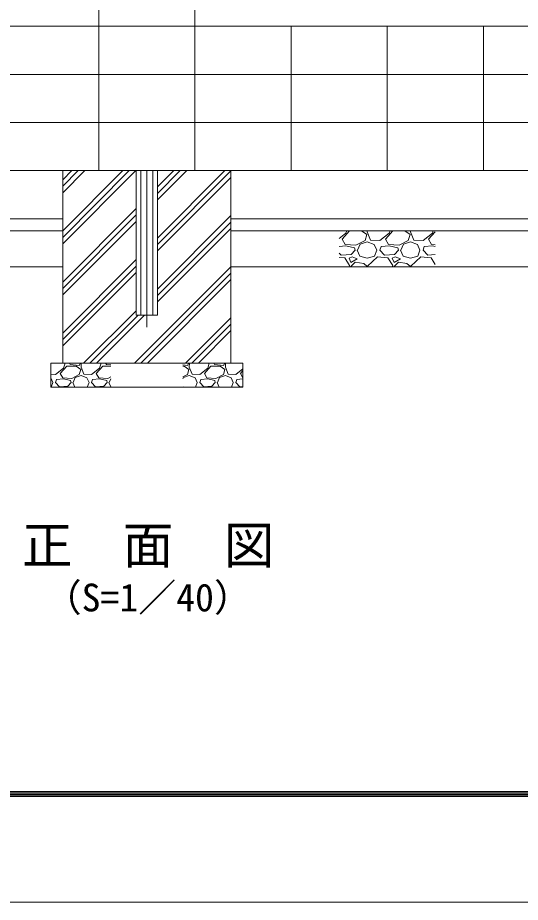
# Model space of a CAD drawing. Units: millimetres, scale not verified. Extents: x -8400 to 8400, y -5940 to 5940.
# Drawn here: x -5309 to -3218, y -5940 to -2264 of the extents above; entities that cross this region are included whole.
import ezdxf
from ezdxf.enums import TextEntityAlignment as Align

# ---------------------------------------------------------------- set-up
doc = ezdxf.new("R2010")
doc.units = ezdxf.units.MM
doc.header["$LTSCALE"] = 40
doc.linetypes.add('USER1', pattern=[50.8, 31.75, -6.35, 6.35, -6.35])
for name, color, linetype, lineweight in [('0-0_D-STR1', 1, 'Continuous', 18), ('0-1_D-BMK', 2, 'USER1', 13), ('0-2_D-BGD', 7, 'Continuous', 9), ('0-3_D-STR4', 7, 'Continuous', 9), ('0-A_D-DCR-HCH', 7, 'Continuous', 9), ('0-B_D-TTL', 7, 'Continuous', 9)]:
    doc.layers.add(name, color=color, linetype=linetype, lineweight=lineweight)
doc.layers.add('0-8_D-TTL-TXT', color=7, linetype='Continuous')
doc.styles.add('ＭＳ ゴシック', font='')
doc.styles.get('ＭＳ ゴシック').set_extended_font_data('MS Gothic')

msp = doc.modelspace()

# ---------------------------------------------------------------- linework, layer by layer
at = {"layer": '0-0_D-STR1'}
for p, q in [((-4816.52, -2899.31), (-4816.52, -3499.31)), ((-4796.52, -2899.31), (-4796.52, -3499.31)), ((-4746.52, -3499.31), (-4746.52, -2899.31)), ((-4726.52, -3499.31), (-4726.52, -2899.31)), ((-4816.52, -3499.31), (-4726.52, -3499.31))]:
    msp.add_line(p, q, dxfattribs=at)
at = {"layer": '0-1_D-BMK'}
msp.add_line((-4771.52, -3550.31), (-4771.52, -2899.31), dxfattribs=at)
at = {"layer": '0-2_D-BGD'}
msp.add_line((-7121.52, -2899.31), (-2021.52, -2899.31), dxfattribs=at)
at = {"layer": '0-3_D-STR4'}
for p, q in [((-4971.52, -2899.31), (-4971.52, -1899.31)), ((-4571.52, -2899.31), (-4571.52, -1899.31)), ((-6971.52, -2299.31), (-2021.52, -2299.31)), ((-4171.52, -2899.31), (-4171.52, -2299.31)), ((-3771.52, -2899.31), (-3771.52, -2299.31)), ((-3371.52, -2899.31), (-3371.52, -2299.31)), ((-6971.52, -2499.31), (-2021.52, -2499.31)), ((-6971.52, -2699.31), (-2021.52, -2699.31)), ((-5121.52, -3699.31), (-5121.52, -2899.31)), ((-4421.52, -3699.31), (-4421.52, -2899.31)), ((-6421.52, -3099.31), (-5121.52, -3099.31)), ((-4421.52, -3099.31), (-3121.52, -3099.31)), ((-6421.52, -3149.31), (-5121.52, -3149.31)), ((-4421.52, -3149.31), (-3121.52, -3149.31)), ((-6421.52, -3299.31), (-5121.52, -3299.31)), ((-4421.52, -3299.31), (-3121.52, -3299.31)), ((-4371.52, -3699.31), (-5171.52, -3699.31)), ((-5171.52, -3699.31), (-5171.52, -3799.31)), ((-4371.52, -3699.31), (-4371.52, -3799.31)), ((-4371.52, -3799.31), (-5171.52, -3799.31))]:
    msp.add_line(p, q, dxfattribs=at)
at = {"layer": '0-A_D-DCR-HCH'}
for p, q in [((-5121.52, -2990.8), (-5030.04, -2899.31)), ((-5121.52, -3202.93), (-4817.9, -2899.31)), ((-5121.52, -2964.28), (-5056.55, -2899.31)), ((-5121.52, -3176.42), (-4844.42, -2899.31)), ((-5121.52, -2937.77), (-5083.07, -2899.31)), ((-5121.52, -3149.9), (-4870.94, -2899.31)), ((-4726.52, -3020.06), (-4605.77, -2899.31)), ((-4726.52, -2993.55), (-4632.29, -2899.31)), ((-4726.52, -2967.03), (-4658.81, -2899.31)), ((-4726.52, -3179.16), (-4446.67, -2899.31)), ((-4726.52, -3205.68), (-4421.52, -2900.68)), ((-4726.52, -3232.2), (-4421.52, -2927.2)), ((-5121.52, -3362.03), (-4816.52, -3057.03)), ((-5121.52, -3388.55), (-4816.52, -3083.55)), ((-4726.52, -3391.29), (-4421.52, -3086.29)), ((-5121.52, -3415.06), (-4816.52, -3110.06)), ((-4726.52, -3417.81), (-4421.52, -3112.81)), ((-4726.52, -3444.33), (-4421.52, -3139.33)), ((-3971.52, -3181.03), (-3943.16, -3159.11)), ((-3959.36, -3184.31), (-3927.86, -3149.31)), ((-3943.16, -3159.11), (-3940.02, -3149.31)), ((-3878.72, -3149.31), (-3856.76, -3164.51)), ((-3854.75, -3149.31), (-3854.96, -3153.71)), ((-3854.96, -3153.71), (-3840.56, -3187.91)), ((-3802.76, -3189.71), (-3763.16, -3159.11)), ((-3779.36, -3184.31), (-3747.86, -3149.31)), ((-3763.16, -3159.11), (-3760.02, -3149.31)), ((-3698.72, -3149.31), (-3676.76, -3164.51)), ((-3674.75, -3149.31), (-3674.96, -3153.71)), ((-3674.96, -3153.71), (-3660.56, -3187.91)), ((-3622.76, -3189.71), (-3583.16, -3159.11)), ((-3599.36, -3184.31), (-3571.52, -3153.38)), ((-3583.16, -3159.11), (-3580.02, -3149.31)), ((-3946.76, -3205.91), (-3959.36, -3184.31)), ((-3863.96, -3189.71), (-3901.76, -3209.51)), ((-3883.76, -3204.11), (-3854.96, -3195.11)), ((-3856.76, -3164.51), (-3863.96, -3189.71)), ((-3854.96, -3195.11), (-3826.16, -3205.91)), ((-3840.56, -3187.91), (-3802.76, -3189.71)), ((-3766.76, -3205.91), (-3779.36, -3184.31)), ((-3683.96, -3189.71), (-3721.76, -3209.51)), ((-3703.76, -3204.11), (-3674.96, -3195.11)), ((-3676.76, -3164.51), (-3683.96, -3189.71)), ((-3674.96, -3195.11), (-3646.16, -3205.91)), ((-3660.56, -3187.91), (-3622.76, -3189.71)), ((-3586.76, -3205.91), (-3599.36, -3184.31)), ((-3943.16, -3211.31), (-3971.52, -3214.3)), ((-3901.76, -3209.51), (-3946.76, -3205.91)), ((-3907.16, -3220.31), (-3943.16, -3211.31)), ((-3905.36, -3229.31), (-3921.56, -3247.31)), ((-3905.36, -3229.31), (-3907.16, -3220.31)), ((-3896.36, -3229.31), (-3885.56, -3254.51)), ((-3894.56, -3229.31), (-3883.76, -3204.11)), ((-3826.16, -3205.91), (-3815.36, -3229.31)), ((-3824.36, -3254.51), (-3815.36, -3229.31)), ((-3802.76, -3229.31), (-3797.36, -3214.91)), ((-3782.96, -3250.91), (-3802.76, -3229.31)), ((-3763.16, -3211.31), (-3797.36, -3214.91)), ((-3721.76, -3209.51), (-3766.76, -3205.91)), ((-3727.16, -3220.31), (-3763.16, -3211.31)), ((-3725.36, -3229.31), (-3741.56, -3247.31)), ((-3725.36, -3229.31), (-3727.16, -3220.31)), ((-3716.36, -3229.31), (-3705.56, -3254.51)), ((-3714.56, -3229.31), (-3703.76, -3204.11)), ((-3646.16, -3205.91), (-3635.36, -3229.31)), ((-3644.36, -3254.51), (-3635.36, -3229.31)), ((-3622.76, -3229.31), (-3617.36, -3214.91)), ((-3602.96, -3250.91), (-3622.76, -3229.31)), ((-3583.16, -3211.31), (-3617.36, -3214.91)), ((-3571.52, -3207.13), (-3586.76, -3205.91)), ((-3571.52, -3214.22), (-3583.16, -3211.31)), ((-5121.52, -3574.16), (-4816.52, -3269.16)), ((-3962.96, -3250.91), (-3971.52, -3241.57)), ((-3948.56, -3261.71), (-3971.52, -3259.8)), ((-3921.56, -3247.31), (-3962.96, -3250.91)), ((-3928.76, -3294.11), (-3948.56, -3261.71)), ((-3917.96, -3258.11), (-3930.56, -3263.51)), ((-3930.56, -3263.51), (-3923.36, -3281.51)), ((-3923.36, -3281.51), (-3896.36, -3265.31)), ((-3896.36, -3265.31), (-3917.96, -3258.11)), ((-3885.56, -3254.51), (-3854.96, -3263.51)), ((-3854.96, -3263.51), (-3824.36, -3254.51)), ((-3811.76, -3258.11), (-3853.16, -3295.91)), ((-3768.56, -3261.71), (-3811.76, -3258.11)), ((-3741.56, -3247.31), (-3782.96, -3250.91)), ((-3748.76, -3294.11), (-3768.56, -3261.71)), ((-3737.96, -3258.11), (-3750.56, -3263.51)), ((-3750.56, -3263.51), (-3743.36, -3281.51)), ((-3743.36, -3281.51), (-3716.36, -3265.31)), ((-3716.36, -3265.31), (-3737.96, -3258.11)), ((-3705.56, -3254.51), (-3674.96, -3263.51)), ((-3674.96, -3263.51), (-3644.36, -3254.51)), ((-3631.76, -3258.11), (-3673.16, -3295.91)), ((-3588.56, -3261.71), (-3631.76, -3258.11)), ((-3571.52, -3248.18), (-3602.96, -3250.91)), ((-3571.52, -3289.59), (-3588.56, -3261.71)), ((-5121.52, -3600.68), (-4816.52, -3295.68)), ((-4822.41, -3699.31), (-4421.52, -3298.43)), ((-3930.42, -3299.31), (-3928.76, -3294.11)), ((-3905.36, -3279.71), (-3923.36, -3297.71)), ((-3923.36, -3297.71), (-3922.29, -3299.31)), ((-3869.36, -3285.11), (-3905.36, -3279.71)), ((-3854.96, -3297.71), (-3869.36, -3285.11)), ((-3854.96, -3299.31), (-3854.96, -3297.71)), ((-3853.16, -3295.91), (-3853.32, -3299.31)), ((-3750.42, -3299.31), (-3748.76, -3294.11)), ((-3725.36, -3279.71), (-3743.36, -3297.71)), ((-3743.36, -3297.71), (-3742.29, -3299.31)), ((-3689.36, -3285.11), (-3725.36, -3279.71)), ((-3674.96, -3297.71), (-3689.36, -3285.11)), ((-3674.96, -3299.31), (-3674.96, -3297.71)), ((-3673.16, -3295.91), (-3673.32, -3299.31)), ((-5121.52, -3627.2), (-4816.52, -3322.2)), ((-4795.89, -3699.31), (-4421.52, -3324.94)), ((-4769.38, -3699.31), (-4421.52, -3351.46)), ((-5034.54, -3699.31), (-4816.52, -3481.29)), ((-5008.02, -3699.31), (-4808.02, -3499.31)), ((-4981.51, -3699.31), (-4781.51, -3499.31)), ((-4610.28, -3699.31), (-4421.52, -3510.56)), ((-4583.76, -3699.31), (-4421.52, -3537.08)), ((-4557.24, -3699.31), (-4421.52, -3563.59)), ((-5131.96, -3741.81), (-5104.96, -3711.81)), ((-5118.46, -3720.81), (-5111.58, -3699.31)), ((-5104.96, -3711.81), (-5065.96, -3711.81)), ((-5093.29, -3699.31), (-5089.96, -3704.31)), ((-5089.96, -3704.31), (-5052.46, -3708.81)), ((-5065.96, -3711.81), (-5046.46, -3725.31)), ((-5052.46, -3708.81), (-5047.18, -3699.31)), ((-5044.15, -3699.31), (-5044.96, -3716.31)), ((-4981.96, -3741.81), (-4954.96, -3711.81)), ((-4968.46, -3720.81), (-4961.58, -3699.31)), ((-4954.96, -3711.81), (-4921.52, -3711.81)), ((-4943.29, -3699.31), (-4939.96, -3704.31)), ((-4939.96, -3704.31), (-4921.52, -3706.52)), ((-4621.52, -3706.52), (-4602.46, -3708.81)), ((-4621.52, -3711.81), (-4615.96, -3711.81)), ((-4615.96, -3711.81), (-4596.46, -3725.31)), ((-4602.46, -3708.81), (-4597.18, -3699.31)), ((-4594.15, -3699.31), (-4594.96, -3716.31)), ((-4531.96, -3741.81), (-4504.96, -3711.81)), ((-4518.46, -3720.81), (-4511.58, -3699.31)), ((-4452.46, -3708.81), (-4447.18, -3699.31)), ((-4444.15, -3699.31), (-4444.96, -3716.31)), ((-5121.46, -3759.81), (-5131.96, -3741.81)), ((-5052.46, -3746.31), (-5083.96, -3762.81)), ((-5046.46, -3725.31), (-5052.46, -3746.31)), ((-5044.96, -3716.31), (-5032.96, -3744.81)), ((-5032.96, -3744.81), (-5001.46, -3746.31)), ((-5001.46, -3746.31), (-4968.46, -3720.81)), ((-4971.46, -3759.81), (-4981.96, -3741.81)), ((-4602.46, -3746.31), (-4621.52, -3756.3)), ((-4596.46, -3725.31), (-4602.46, -3746.31)), ((-4594.96, -3716.31), (-4582.96, -3744.81)), ((-4521.46, -3759.81), (-4531.96, -3741.81)), ((-4452.46, -3746.31), (-4483.96, -3762.81)), ((-4446.46, -3725.31), (-4452.46, -3746.31)), ((-4444.96, -3716.31), (-4432.96, -3744.81)), ((-4432.96, -3744.81), (-4401.46, -3746.31)), ((-4401.46, -3746.31), (-4371.52, -3723.18)), ((-4381.96, -3741.81), (-4371.52, -3730.22)), ((-4371.52, -3759.7), (-4381.96, -3741.81)), ((-5171.52, -3759.6), (-5170.96, -3759.81)), ((-5170.96, -3759.81), (-5161.96, -3779.31)), ((-5169.1, -3799.31), (-5161.96, -3779.31)), ((-5151.46, -3779.31), (-5146.96, -3767.31)), ((-5134.96, -3797.31), (-5151.46, -3779.31)), ((-5118.46, -3764.31), (-5146.96, -3767.31)), ((-5083.96, -3762.81), (-5121.46, -3759.81)), ((-5088.46, -3771.81), (-5118.46, -3764.31)), ((-5086.96, -3779.31), (-5100.46, -3794.31)), ((-5086.96, -3779.31), (-5088.46, -3771.81)), ((-5079.46, -3779.31), (-5070.89, -3799.31)), ((-5077.96, -3779.31), (-5068.96, -3758.31)), ((-5068.96, -3758.31), (-5044.96, -3750.81)), ((-5044.96, -3750.81), (-5020.96, -3759.81)), ((-5020.96, -3759.81), (-5011.96, -3779.31)), ((-5019.1, -3799.31), (-5011.96, -3779.31)), ((-5001.46, -3779.31), (-4996.96, -3767.31)), ((-4984.96, -3797.31), (-5001.46, -3779.31)), ((-4968.46, -3764.31), (-4996.96, -3767.31)), ((-4933.96, -3762.81), (-4971.46, -3759.81)), ((-4938.46, -3771.81), (-4968.46, -3764.31)), ((-4936.96, -3779.31), (-4950.46, -3794.31)), ((-4936.96, -3779.31), (-4938.46, -3771.81)), ((-4921.52, -3756.3), (-4933.96, -3762.81)), ((-4929.46, -3779.31), (-4921.52, -3797.83)), ((-4927.96, -3779.31), (-4921.52, -3764.29)), ((-4621.52, -3764.29), (-4618.96, -3758.31)), ((-4618.96, -3758.31), (-4594.96, -3750.81)), ((-4594.96, -3750.81), (-4570.96, -3759.81)), ((-4570.96, -3759.81), (-4561.96, -3779.31)), ((-4569.1, -3799.31), (-4561.96, -3779.31)), ((-4551.46, -3779.31), (-4546.96, -3767.31)), ((-4534.96, -3797.31), (-4551.46, -3779.31)), ((-4518.46, -3764.31), (-4546.96, -3767.31)), ((-4483.96, -3762.81), (-4521.46, -3759.81)), ((-4488.46, -3771.81), (-4518.46, -3764.31)), ((-4486.96, -3779.31), (-4500.46, -3794.31)), ((-4486.96, -3779.31), (-4488.46, -3771.81)), ((-4479.46, -3779.31), (-4470.89, -3799.31)), ((-4477.96, -3779.31), (-4468.96, -3758.31)), ((-4468.96, -3758.31), (-4444.96, -3750.81)), ((-4444.96, -3750.81), (-4420.96, -3759.81)), ((-4420.96, -3759.81), (-4411.96, -3779.31)), ((-4419.1, -3799.31), (-4411.96, -3779.31)), ((-4401.46, -3779.31), (-4396.96, -3767.31)), ((-4384.96, -3797.31), (-4401.46, -3779.31)), ((-4371.52, -3764.63), (-4396.96, -3767.31)), ((-5100.46, -3794.31), (-5134.96, -3797.31)), ((-4950.46, -3794.31), (-4984.96, -3797.31)), ((-4621.52, -3797.83), (-4620.89, -3799.31)), ((-4500.46, -3794.31), (-4534.96, -3797.31)), ((-4371.52, -3796.14), (-4384.96, -3797.31))]:
    msp.add_line(p, q, dxfattribs=at)
for points in [[(-4504.96, -3711.81), (-4465.96, -3711.81), (-4446.46, -3725.31)], [(-4493.29, -3699.31), (-4489.96, -3704.31), (-4452.46, -3708.81)], [(-5171.52, -3745.36), (-5151.46, -3746.31), (-5118.46, -3720.81)], [(-4582.96, -3744.81), (-4551.46, -3746.31), (-4518.46, -3720.81)]]:
    msp.add_lwpolyline(points, dxfattribs=at)
at = {"layer": '0-B_D-TTL', "color": 2, "lineweight": 18}
msp.add_lwpolyline([(-8400, 5940), (8400, 5940), (8400, -5940), (-8400, -5940)], close=True, dxfattribs=at)
at = {"layer": '0-B_D-TTL'}
for points in [[(-7860, 5500), (7860, 5500), (7860, -5500), (-7860, -5500)], [(-7855, 5495), (7855, 5495), (7855, -5495), (-7855, -5495)], [(-7850, 5490), (7850, 5490), (7850, -5490), (-7850, -5490)], [(-7845, 5485), (7845, 5485), (7845, -5485), (-7845, -5485)], [(-7840, 5480), (7840, 5480), (7840, -5480), (-7840, -5480)]]:
    msp.add_lwpolyline(points, close=True, dxfattribs=at)

# ---------------------------------------------------------------- texts
at = {"layer": '0-8_D-TTL-TXT', "style": 'ＭＳ ゴシック'}
for s, height, p in [('正\u3000面\u3000図', 154, (-5291.32, -4579.21)), ('（S=1／40）', 115.5, (-5200.36, -4765.6))]:
    msp.add_text(s, height=height, dxfattribs=at).set_placement(p, align=Align.BOTTOM_LEFT)

doc.saveas('drawing.dxf')
